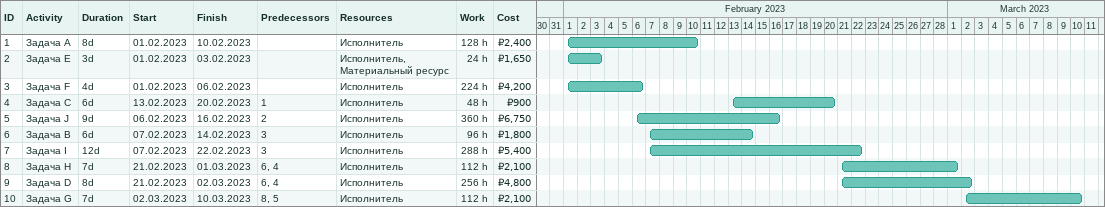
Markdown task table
| ID | Task | Duration | Start | Finish | Predecessors | Resources | Work (h) | Cost (₽) |
|---|---|---|---|---|---|---|---|---|
| 1 | Задача A | 8d | 2023-02-01 | 2023-02-10 |  | Исполнитель | 128 | 2400 |
| 2 | Задача E | 3d | 2023-02-01 | 2023-02-03 |  | Исполнитель, Материальный ресурс | 24 | 1650 |
| 3 | Задача F | 4d | 2023-02-01 | 2023-02-06 |  | Исполнитель | 224 | 4200 |
| 4 | Задача C | 6d | 2023-02-13 | 2023-02-20 | 1 | Исполнитель | 48 | 900 |
| 5 | Задача J | 9d | 2023-02-06 | 2023-02-16 | 2 | Исполнитель | 360 | 6750 |
| 6 | Задача B | 6d | 2023-02-07 | 2023-02-14 | 3 | Исполнитель | 96 | 1800 |
| 7 | Задача I | 12d | 2023-02-07 | 2023-02-22 | 3 | Исполнитель | 288 | 5400 |
| 8 | Задача H | 7d | 2023-02-21 | 2023-03-01 | 6, 4 | Исполнитель | 112 | 2100 |
| 9 | Задача D | 8d | 2023-02-21 | 2023-03-02 | 6, 4 | Исполнитель | 256 | 4800 |
| 10 | Задача G | 7d | 2023-03-02 | 2023-03-10 | 8, 5 | Исполнитель | 112 | 2100 |
